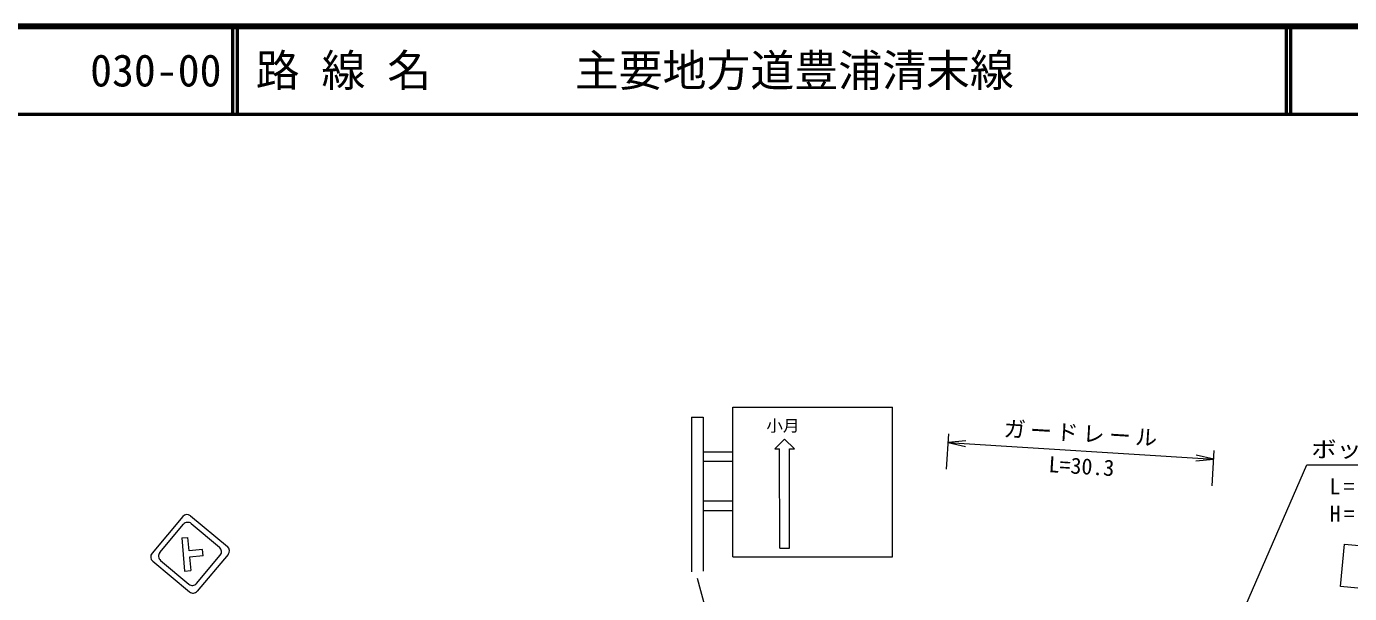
# Model space of a CAD drawing. Units: millimetres, scale not verified. Extents: x 40000 to 680000, y 20000 to 380000.
# Drawn here: x 154266 to 304984, y 315426 to 380000 of the extents above; entities that cross this region are included whole.
import ezdxf
from ezdxf.enums import TextEntityAlignment as Align

# ---------------------------------------------------------------- set-up
doc = ezdxf.new("R2010")
doc.units = ezdxf.units.MM
doc.header["$LTSCALE"] = 1000
for name, color, linetype, lineweight in [('M-STR-HTXT', 7, 'Continuous', 13), ('M-STR-STRC', 7, 'Continuous', 13), ('M-TTL', 2, 'Continuous', 140), ('M-TTL-LINE', 7, 'Continuous', 50)]:
    doc.layers.add(name, color=color, linetype=linetype, lineweight=lineweight)
doc.layers.add('M-TTL-TXT', color=7, linetype='Continuous')
doc.styles.add('ＭＳ ゴシック', font='')
doc.styles.get('ＭＳ ゴシック').set_extended_font_data('MS Gothic')

# ---------------------------------------------------------------- blocks, each defined once
blk = doc.blocks.new('open_arrow')
at = {"color": 0, "linetype": 'Continuous', "lineweight": -2}
blk.add_lwpolyline([(7.5, 1.25), (0, 0), (7.5, -1.25)], dxfattribs=at)

msp = doc.modelspace()

# ---------------------------------------------------------------- linework, layer by layer
at = {"layer": 'M-STR-HTXT'}
for p, q in [((259083, 329580), (259334, 333610)), ((259272, 332612), (289509, 330734)), ((289320, 327701), (289571, 331732))]:
    msp.add_line(p, q, dxfattribs=at)
msp.add_lwpolyline([(286232, 298128), (300124, 330064), (326716, 330064)], dxfattribs=at)
at = {"layer": 'M-STR-STRC'}
for p, q in [((234726, 319618), (234729, 336648)), ((234729, 336648), (252921, 336646)), ((252919, 319615), (252921, 336646)), ((230024, 335494), (230022, 317904)), ((230024, 335494), (231368, 335494)), ((231368, 335494), (231366, 317985)), ((240622, 333004), (239501, 331884)), ((239501, 331884), (240061, 331884)), ((240069, 320585), (240057, 331884)), ((241741, 331884), (240622, 333004)), ((241180, 320586), (241181, 331884)), ((241181, 331884), (241741, 331884)), ((231368, 331574), (234728, 331574)), ((234728, 330454), (231368, 330454)), ((231367, 325974), (234727, 325974)), ((172075, 324197), (168567, 320007)), ((172963, 324276), (177154, 320768)), ((234727, 324854), (231367, 324854)), ((169454, 320085), (172154, 323310)), ((173041, 323388), (176266, 320689)), ((171951, 321756), (172654, 321818)), ((171951, 321756), (172284, 317991)), ((172789, 320287), (172654, 321818)), ((174320, 320423), (172789, 320287)), ((174383, 319720), (172852, 319584)), ((172852, 319584), (172987, 318053)), ((173645, 316577), (176345, 319801)), ((177232, 319880), (173724, 315689)), ((174383, 319720), (174320, 320423)), ((234726, 319618), (252919, 319615)), ((240069, 320585), (241180, 320586)), ((168646, 319119), (172836, 315611)), ((169533, 319198), (172758, 316498)), ((172284, 317991), (172987, 318053)), ((235190, 300676), (230692, 317139))]:
    msp.add_line(p, q, dxfattribs=at)
msp.add_lwpolyline([(304399, 321061), (313929, 320179), (313481, 315333), (303950, 316215)], close=True, dxfattribs=at)
for centre, start, end in [((172558, 323793), 50.0649, 140.0649), ((172637, 322905), 50.06474, 140.0649), ((169050, 319602), 140.0649, 230.0649), ((169937, 319681), 140.0649, 230.06494), ((175862, 320206), 320.065, 50.06474), ((176749, 320285), 320.0649, 50.0649), ((173162, 316981), 230.06494, 320.065), ((173241, 316094), 230.0649, 320.0649)]:
    msp.add_arc(centre, 630, start, end, dxfattribs=at)
at = {"layer": 'M-TTL'}
msp.add_line((680000, 380000), (40000, 380000), dxfattribs=at)
at = {"layer": 'M-TTL-LINE'}
for p, q in [((177750, 380000), (177750, 370000)), ((178250, 380000), (178250, 370000)), ((297750, 380000), (297750, 370000)), ((298250, 380000), (298250, 370000)), ((40000, 370000), (680000, 370000))]:
    msp.add_line(p, q, dxfattribs=at)

# ---------------------------------------------------------------- block references
at = {"layer": 'M-STR-HTXT', "xscale": 267, "yscale": 267}
for p, rotation in [((259272, 332612), 356.4), ((289509, 330734), 176.4)]:
    msp.add_blockref('open_arrow', p, dxfattribs=dict(at, rotation=rotation))

# ---------------------------------------------------------------- texts
at = {"layer": 'M-STR-HTXT', "style": 'ＭＳ ゴシック', "width": 1.15}
msp.add_text('ボックスカルバート', height=1833, rotation=359.979, dxfattribs=at).set_placement((313568, 331851), align=Align.MIDDLE_CENTER)
at = {"layer": 'M-STR-HTXT', "style": 'ＭＳ ゴシック'}
msp.add_text('L=30.3', height=1833, rotation=356.445, dxfattribs=at).set_placement((274361, 328472), align=Align.BOTTOM_CENTER)
at = {"layer": 'M-STR-HTXT', "char_height": 1833, "attachment_point": 5, "style": 'ＭＳ ゴシック'}
for s, insert, rotation in [('\\T1.2;ガードレール', (274581, 333619), 356.445), ('\\T1.28;L=15.1', (307498, 327615), 359.979), ('\\T1.28;H=0.8\\~W=0.8', (311491, 324494), 359.979)]:
    msp.add_mtext(s, dxfattribs=dict(at, insert=insert, rotation=rotation))
at = {"layer": 'M-STR-STRC', "style": 'ＭＳ ゴシック', "width": 1.05}
msp.add_text('小月', height=1320, rotation=359.993, dxfattribs=at).set_placement((238545, 333482), align=Align.BOTTOM_LEFT)
at = {"layer": 'M-TTL-TXT', "style": 'ＭＳ ゴシック'}
for s, p in [('路 線 名', (180380, 375000)), ('主要地方道豊浦清末線', (216734, 375000)), ('030-00', (161521, 375000))]:
    msp.add_text(s, height=3666, dxfattribs=at).set_placement(p, align=Align.MIDDLE_LEFT)

doc.saveas('drawing.dxf')
